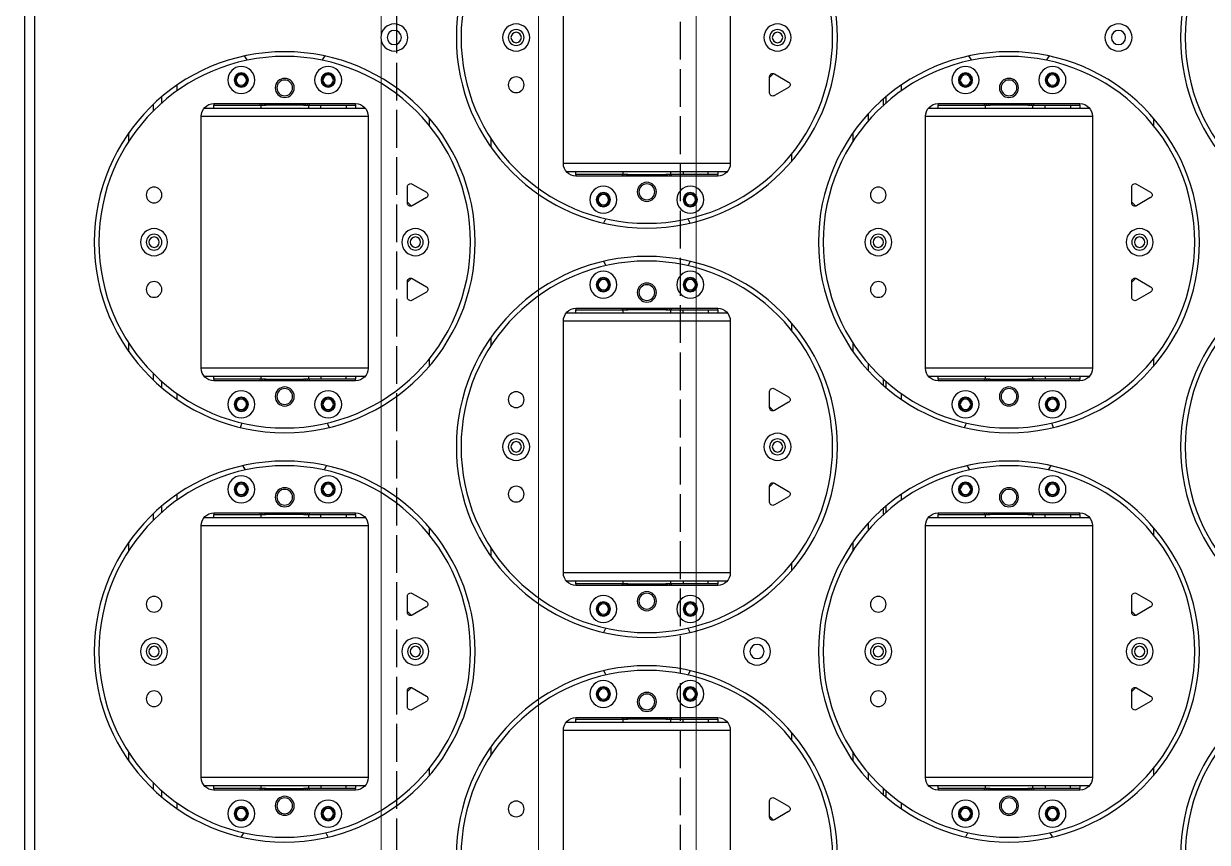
# Model space of a CAD drawing. Header units: millimetres. Extents: x 845401 to 948039, y 511594 to 550263.
# Drawn here: x 915804.7 to 916180.6, y 531491.1 to 531751.1 of the extents above; entities that cross this region are included whole.
import ezdxf

# ---------------------------------------------------------------- set-up
doc = ezdxf.new("R2010")
doc.units = ezdxf.units.MM
doc.linetypes.add('ACAD_ISO02W100', pattern=[15, 12, -3])
doc.linetypes.add('CENTER', pattern=[0])
doc.layers.add('00', color=7, linetype='Continuous')
doc.layers.add('虚线', color=4, linetype='ACAD_ISO02W100')
for name, color, linetype, lineweight in [('A-剖-0.10mm.......SECT-L01', 255, 'Continuous', 18), ('中心线', 1, 'CENTER', 9), ('物流设备', 7, 'Continuous', 5)]:
    doc.layers.add(name, color=color, linetype=linetype, lineweight=lineweight)

# ---------------------------------------------------------------- blocks, each defined once
blk = doc.blocks.new('1260包胶摆轮')
at = {"color": 7, "linetype": 'Continuous', "lineweight": 25}
for p, q in [((4841951.88, 879143.09), (4841951.88, 877890.51)), ((4841954.98, 879143.7), (4841954.98, 877889.9)), ((4842122.88, 879011.8), (4842122.88, 878931.8)), ((4842175.88, 878931.8), (4842175.88, 879011.8)), ((4842188.38, 878959.05), (4842189.64, 878960.36)), ((4842194.38, 878957.66), (4842189.88, 878960.26)), ((4842188.38, 878959.4), (4842188.38, 878954.2)), ((4841995.39, 878953.05), (4841995.39, 878951.07)), ((4842189.88, 878953.33), (4842194.38, 878955.93)), ((4842225.38, 878953.05), (4842225.38, 878951.07)), ((4842008.76, 878949.3), (4842060.01, 878949.3)), ((4842056.88, 878950.8), (4842011.88, 878950.8)), ((4842011.88, 878950.3), (4842011.88, 878950.8)), ((4842026.63, 878950.3), (4842011.88, 878950.3)), ((4842011.88, 878950.3), (4842011.88, 878949.3)), ((4842026.63, 878950.8), (4842026.63, 878950.3)), ((4842027.22, 878950.3), (4842026.63, 878950.3)), ((4842026.88, 878950.3), (4842026.88, 878949.3)), ((4842027.8, 878950.3), (4842027.22, 878950.3)), ((4842028.38, 878950.3), (4842027.8, 878950.3)), ((4842028.38, 878950.8), (4842028.38, 878950.3)), ((4842028.38, 878950.3), (4842040.38, 878950.3)), ((4842040.38, 878950.3), (4842040.38, 878950.8)), ((4842040.97, 878950.3), (4842040.38, 878950.3)), ((4842041.55, 878950.3), (4842040.97, 878950.3)), ((4842042.13, 878950.3), (4842041.55, 878950.3)), ((4842041.88, 878949.3), (4842041.88, 878950.3)), ((4842042.13, 878950.3), (4842042.13, 878950.8)), ((4842056.88, 878950.3), (4842042.13, 878950.3)), ((4842045.88, 878949.3), (4842045.88, 878950.3)), ((4842053.88, 878950.3), (4842053.88, 878949.3)), ((4842056.88, 878950.8), (4842056.88, 878950.3)), ((4842056.88, 878949.3), (4842056.88, 878950.3)), ((4842224.38, 878950.17), (4842224.38, 878952.19)), ((4842238.76, 878949.3), (4842264.38, 878949.3)), ((4842286.88, 878950.8), (4842241.88, 878950.8)), ((4842286.88, 878950.8), (4842241.88, 878950.8)), ((4842241.88, 878950.3), (4842241.88, 878950.8)), ((4842241.88, 878950.3), (4842241.88, 878950.8)), ((4842256.63, 878950.3), (4842241.88, 878950.3)), ((4842241.88, 878950.3), (4842241.88, 878949.3)), ((4842256.63, 878950.3), (4842241.88, 878950.3)), ((4842241.88, 878950.3), (4842241.88, 878949.3)), ((4842256.63, 878950.8), (4842256.63, 878950.3)), ((4842256.63, 878950.8), (4842256.63, 878950.3)), ((4842257.22, 878950.3), (4842256.63, 878950.3)), ((4842256.88, 878950.3), (4842256.88, 878949.3)), ((4842257.8, 878950.3), (4842257.22, 878950.3)), ((4842258.38, 878950.3), (4842257.8, 878950.3)), ((4842258.38, 878950.8), (4842258.38, 878950.3)), ((4842258.38, 878950.3), (4842264.38, 878950.3)), ((4842264.38, 878950.3), (4842270.38, 878950.3)), ((4842264.38, 878949.3), (4842290, 878949.3)), ((4842270.38, 878950.3), (4842270.38, 878950.8)), ((4842270.97, 878950.3), (4842270.38, 878950.3)), ((4842271.54, 878950.3), (4842270.97, 878950.3)), ((4842272.13, 878950.3), (4842271.54, 878950.3)), ((4842271.88, 878949.3), (4842271.88, 878950.3)), ((4842272.13, 878950.3), (4842272.13, 878950.8)), ((4842272.13, 878950.3), (4842272.13, 878950.8)), ((4842286.88, 878950.3), (4842272.13, 878950.3)), ((4842286.88, 878950.3), (4842272.13, 878950.3)), ((4842275.88, 878949.3), (4842275.88, 878950.3)), ((4842275.88, 878949.3), (4842275.88, 878950.3)), ((4842283.88, 878950.3), (4842283.88, 878949.3)), ((4842283.88, 878950.3), (4842283.88, 878949.3)), ((4842286.88, 878950.8), (4842286.88, 878950.3)), ((4842286.88, 878950.8), (4842286.88, 878950.3)), ((4842286.88, 878949.3), (4842286.88, 878950.3)), ((4842286.88, 878949.3), (4842286.88, 878950.3)), ((4842007.88, 878946.8), (4842007.88, 878866.8)), ((4842060.88, 878866.8), (4842060.88, 878946.8)), ((4842080.38, 878946.09), (4842080.38, 878943.74)), ((4842237.88, 878946.8), (4842237.88, 878866.8)), ((4842237.88, 878946.8), (4842237.88, 878866.8)), ((4842290.88, 878866.8), (4842290.88, 878946.8)), ((4842290.88, 878866.8), (4842290.88, 878946.8)), ((4842310.38, 878946.1), (4842310.38, 878943.75)), ((4841984.88, 878941.58), (4841984.88, 878938.9)), ((4842214.88, 878941.58), (4842214.88, 878938.9)), ((4842099.88, 878937.01), (4842099.88, 878939.69)), ((4842195.38, 878934.85), (4842195.38, 878932.5)), ((4842175.01, 878929.3), (4842123.76, 878929.3)), ((4842126.88, 878929.3), (4842126.88, 878928.3)), ((4842126.88, 878927.8), (4842126.88, 878928.3)), ((4842126.88, 878928.3), (4842141.63, 878928.3)), ((4842126.88, 878927.8), (4842171.88, 878927.8)), ((4842141.63, 878928.3), (4842141.63, 878927.8)), ((4842141.63, 878928.3), (4842142.22, 878928.3)), ((4842141.88, 878929.3), (4842141.88, 878928.3)), ((4842142.22, 878928.3), (4842142.8, 878928.3)), ((4842142.8, 878928.3), (4842143.38, 878928.3)), ((4842155.38, 878928.3), (4842143.38, 878928.3)), ((4842143.38, 878928.3), (4842143.38, 878927.8)), ((4842155.38, 878927.8), (4842155.38, 878928.3)), ((4842155.38, 878928.3), (4842155.97, 878928.3)), ((4842155.97, 878928.3), (4842156.55, 878928.3)), ((4842156.55, 878928.3), (4842157.13, 878928.3)), ((4842156.88, 878928.3), (4842156.88, 878929.3)), ((4842157.13, 878927.8), (4842157.13, 878928.3)), ((4842157.13, 878928.3), (4842171.88, 878928.3)), ((4842160.88, 878929.3), (4842160.88, 878928.3)), ((4842168.88, 878928.3), (4842168.88, 878929.3)), ((4842171.88, 878928.3), (4842171.88, 878929.3)), ((4842171.88, 878928.3), (4842171.88, 878927.8)), ((4842073.38, 878924.4), (4842073.38, 878919.2)), ((4842079.38, 878922.66), (4842074.88, 878925.26)), ((4842303.38, 878924.4), (4842303.38, 878919.2)), ((4842303.38, 878924.4), (4842303.38, 878919.2)), ((4842309.38, 878922.66), (4842304.88, 878925.26)), ((4842309.38, 878922.66), (4842304.88, 878925.26)), ((4842074.64, 878918.23), (4842073.38, 878919.54)), ((4842074.88, 878918.33), (4842079.38, 878920.93)), ((4842304.63, 878918.23), (4842303.38, 878919.54)), ((4842304.63, 878918.23), (4842303.38, 878919.54)), ((4842304.88, 878918.33), (4842309.38, 878920.93)), ((4842304.88, 878918.33), (4842309.38, 878920.93)), ((4842073.38, 878894.05), (4842074.64, 878895.36)), ((4842073.38, 878894.4), (4842073.38, 878889.2)), ((4842079.38, 878892.66), (4842074.88, 878895.26)), ((4842303.38, 878894.06), (4842304.63, 878895.36)), ((4842303.38, 878894.05), (4842304.63, 878895.36)), ((4842303.38, 878894.4), (4842303.38, 878889.2)), ((4842303.38, 878894.4), (4842303.38, 878889.2)), ((4842309.38, 878892.66), (4842304.88, 878895.26)), ((4842309.38, 878892.66), (4842304.88, 878895.26)), ((4842074.88, 878888.33), (4842079.38, 878890.93)), ((4842304.88, 878888.33), (4842309.38, 878890.93)), ((4842304.88, 878888.33), (4842309.38, 878890.93)), ((4842171.88, 878885.8), (4842126.88, 878885.8)), ((4842126.88, 878885.3), (4842126.88, 878885.8)), ((4842141.63, 878885.3), (4842126.88, 878885.3)), ((4842126.88, 878885.3), (4842126.88, 878884.3)), ((4842141.63, 878885.8), (4842141.63, 878885.3)), ((4842142.22, 878885.3), (4842141.63, 878885.3)), ((4842141.88, 878885.3), (4842141.88, 878884.3)), ((4842142.8, 878885.3), (4842142.22, 878885.3)), ((4842143.38, 878885.3), (4842142.8, 878885.3)), ((4842143.38, 878885.8), (4842143.38, 878885.3)), ((4842143.38, 878885.3), (4842155.38, 878885.3)), ((4842155.38, 878885.3), (4842155.38, 878885.8)), ((4842155.97, 878885.3), (4842155.38, 878885.3)), ((4842156.55, 878885.3), (4842155.97, 878885.3)), ((4842157.13, 878885.3), (4842156.55, 878885.3)), ((4842156.88, 878884.3), (4842156.88, 878885.3)), ((4842157.13, 878885.3), (4842157.13, 878885.8)), ((4842171.88, 878885.3), (4842157.13, 878885.3)), ((4842160.88, 878884.3), (4842160.88, 878885.3)), ((4842168.88, 878885.3), (4842168.88, 878884.3)), ((4842171.88, 878885.8), (4842171.88, 878885.3)), ((4842171.88, 878884.3), (4842171.88, 878885.3)), ((4842122.88, 878881.8), (4842122.88, 878801.8)), ((4842123.76, 878884.3), (4842175.01, 878884.3)), ((4842175.88, 878801.8), (4842175.88, 878881.8)), ((4842195.38, 878881.1), (4842195.38, 878878.75)), ((4841984.88, 878874.69), (4841984.88, 878872.01)), ((4842099.88, 878873.9), (4842099.88, 878876.58)), ((4842214.88, 878874.69), (4842214.88, 878872.02)), ((4842080.38, 878869.85), (4842080.38, 878867.5)), ((4842310.38, 878869.85), (4842310.38, 878867.5)), ((4841995.39, 878862.52), (4841995.39, 878860.54)), ((4842060.01, 878864.3), (4842008.76, 878864.3)), ((4842011.88, 878864.3), (4842011.88, 878863.3)), ((4842011.88, 878862.8), (4842011.88, 878863.3)), ((4842011.88, 878863.3), (4842026.63, 878863.3)), ((4842011.88, 878862.8), (4842056.88, 878862.8)), ((4842026.63, 878863.3), (4842026.63, 878862.8)), ((4842026.63, 878863.3), (4842027.22, 878863.3)), ((4842026.88, 878864.3), (4842026.88, 878863.3)), ((4842027.22, 878863.3), (4842027.8, 878863.3)), ((4842027.8, 878863.3), (4842028.38, 878863.3)), ((4842040.38, 878863.3), (4842028.38, 878863.3)), ((4842028.38, 878863.3), (4842028.38, 878862.8)), ((4842040.38, 878862.8), (4842040.38, 878863.3)), ((4842040.38, 878863.3), (4842040.97, 878863.3)), ((4842040.97, 878863.3), (4842041.55, 878863.3)), ((4842041.55, 878863.3), (4842042.13, 878863.3)), ((4842041.88, 878863.3), (4842041.88, 878864.3)), ((4842042.13, 878863.3), (4842056.88, 878863.3)), ((4842042.13, 878862.8), (4842042.13, 878863.3)), ((4842045.88, 878864.3), (4842045.88, 878863.3)), ((4842053.88, 878863.3), (4842053.88, 878864.3)), ((4842056.88, 878863.3), (4842056.88, 878864.3)), ((4842056.88, 878863.3), (4842056.88, 878862.8)), ((4842224.38, 878861.41), (4842224.38, 878863.42)), ((4842225.38, 878862.52), (4842225.38, 878860.55)), ((4842264.38, 878864.3), (4842238.76, 878864.3)), ((4842241.88, 878864.3), (4842241.88, 878863.3)), ((4842241.88, 878864.3), (4842241.88, 878863.3)), ((4842241.88, 878862.8), (4842241.88, 878863.3)), ((4842241.88, 878863.3), (4842256.63, 878863.3)), ((4842241.88, 878862.8), (4842241.88, 878863.3)), ((4842241.88, 878863.3), (4842256.63, 878863.3)), ((4842241.88, 878862.8), (4842286.88, 878862.8)), ((4842241.88, 878862.8), (4842286.88, 878862.8)), ((4842256.63, 878863.3), (4842256.63, 878862.8)), ((4842256.63, 878863.3), (4842256.63, 878862.8)), ((4842256.63, 878863.3), (4842257.22, 878863.3)), ((4842256.88, 878864.3), (4842256.88, 878863.3)), ((4842257.22, 878863.3), (4842257.8, 878863.3)), ((4842257.8, 878863.3), (4842258.38, 878863.3)), ((4842264.38, 878863.3), (4842258.38, 878863.3)), ((4842258.38, 878863.3), (4842258.38, 878862.8)), ((4842290, 878864.3), (4842264.38, 878864.3)), ((4842270.38, 878863.3), (4842264.38, 878863.3)), ((4842270.38, 878862.8), (4842270.38, 878863.3)), ((4842270.38, 878863.3), (4842270.97, 878863.3)), ((4842270.97, 878863.3), (4842271.54, 878863.3)), ((4842271.54, 878863.3), (4842272.13, 878863.3)), ((4842271.88, 878863.3), (4842271.88, 878864.3)), ((4842272.13, 878862.8), (4842272.13, 878863.3)), ((4842272.13, 878863.3), (4842286.88, 878863.3)), ((4842272.13, 878863.3), (4842286.88, 878863.3)), ((4842272.13, 878862.8), (4842272.13, 878863.3)), ((4842275.88, 878864.3), (4842275.88, 878863.3)), ((4842275.88, 878864.3), (4842275.88, 878863.3)), ((4842283.88, 878863.3), (4842283.88, 878864.3)), ((4842283.88, 878863.3), (4842283.88, 878864.3)), ((4842286.88, 878863.3), (4842286.88, 878864.3)), ((4842286.88, 878863.3), (4842286.88, 878864.3)), ((4842286.88, 878863.3), (4842286.88, 878862.8)), ((4842286.88, 878863.3), (4842286.88, 878862.8)), ((4842188.38, 878859.4), (4842188.38, 878854.2)), ((4842194.38, 878857.66), (4842189.88, 878860.26)), ((4842189.88, 878853.33), (4842194.38, 878855.93)), ((4842189.64, 878853.23), (4842188.38, 878854.54)), ((4842188.38, 878829.05), (4842189.64, 878830.36)), ((4842188.38, 878829.4), (4842188.38, 878824.2)), ((4842194.38, 878827.66), (4842189.88, 878830.26)), ((4842189.88, 878823.33), (4842194.38, 878825.93)), ((4841995.39, 878823.05), (4841995.39, 878821.07)), ((4842224.38, 878820.17), (4842224.38, 878822.19)), ((4842225.38, 878823.05), (4842225.38, 878821.07)), ((4842008.76, 878819.3), (4842060.01, 878819.3)), ((4842056.88, 878820.8), (4842011.88, 878820.8)), ((4842011.88, 878820.3), (4842011.88, 878820.8)), ((4842026.63, 878820.3), (4842011.88, 878820.3)), ((4842011.88, 878820.3), (4842011.88, 878819.3)), ((4842026.63, 878820.8), (4842026.63, 878820.3)), ((4842027.22, 878820.3), (4842026.63, 878820.3)), ((4842026.88, 878820.3), (4842026.88, 878819.3)), ((4842027.8, 878820.3), (4842027.22, 878820.3)), ((4842028.38, 878820.3), (4842027.8, 878820.3)), ((4842028.38, 878820.8), (4842028.38, 878820.3)), ((4842028.38, 878820.3), (4842040.38, 878820.3)), ((4842040.38, 878820.3), (4842040.38, 878820.8)), ((4842040.97, 878820.3), (4842040.38, 878820.3)), ((4842041.55, 878820.3), (4842040.97, 878820.3)), ((4842042.13, 878820.3), (4842041.55, 878820.3)), ((4842041.88, 878819.3), (4842041.88, 878820.3)), ((4842042.13, 878820.3), (4842042.13, 878820.8)), ((4842056.88, 878820.3), (4842042.13, 878820.3)), ((4842045.88, 878819.3), (4842045.88, 878820.3)), ((4842053.88, 878820.3), (4842053.88, 878819.3)), ((4842056.88, 878820.8), (4842056.88, 878820.3)), ((4842056.88, 878819.3), (4842056.88, 878820.3)), ((4842238.76, 878819.3), (4842290.01, 878819.3)), ((4842286.88, 878820.8), (4842241.88, 878820.8)), ((4842241.88, 878820.3), (4842241.88, 878820.8)), ((4842256.63, 878820.3), (4842241.88, 878820.3)), ((4842241.88, 878820.3), (4842241.88, 878819.3)), ((4842256.63, 878820.8), (4842256.63, 878820.3)), ((4842257.22, 878820.3), (4842256.63, 878820.3)), ((4842256.88, 878820.3), (4842256.88, 878819.3)), ((4842257.8, 878820.3), (4842257.22, 878820.3)), ((4842258.38, 878820.3), (4842257.8, 878820.3)), ((4842258.38, 878820.8), (4842258.38, 878820.3)), ((4842258.38, 878820.3), (4842270.38, 878820.3)), ((4842270.38, 878820.3), (4842270.38, 878820.8)), ((4842270.97, 878820.3), (4842270.38, 878820.3)), ((4842271.55, 878820.3), (4842270.97, 878820.3)), ((4842272.13, 878820.3), (4842271.55, 878820.3)), ((4842271.88, 878819.3), (4842271.88, 878820.3)), ((4842272.13, 878820.3), (4842272.13, 878820.8)), ((4842286.88, 878820.3), (4842272.13, 878820.3)), ((4842275.88, 878819.3), (4842275.88, 878820.3)), ((4842283.88, 878820.3), (4842283.88, 878819.3)), ((4842286.88, 878820.8), (4842286.88, 878820.3)), ((4842286.88, 878819.3), (4842286.88, 878820.3)), ((4842007.88, 878816.8), (4842007.88, 878736.8)), ((4842060.88, 878736.8), (4842060.88, 878816.8)), ((4842080.38, 878816.09), (4842080.38, 878813.74)), ((4842237.88, 878816.8), (4842237.88, 878736.8)), ((4842290.88, 878736.8), (4842290.88, 878816.8)), ((4842310.38, 878816.1), (4842310.38, 878813.75)), ((4841984.88, 878811.58), (4841984.88, 878808.9)), ((4842214.88, 878811.58), (4842214.88, 878808.9)), ((4842099.88, 878807.01), (4842099.88, 878809.69)), ((4842195.38, 878804.85), (4842195.38, 878802.5)), ((4842175.01, 878799.3), (4842123.76, 878799.3)), ((4842126.88, 878799.3), (4842126.88, 878798.3)), ((4842141.88, 878799.3), (4842141.88, 878798.3)), ((4842156.88, 878798.3), (4842156.88, 878799.3)), ((4842160.88, 878799.3), (4842160.88, 878798.3)), ((4842168.88, 878798.3), (4842168.88, 878799.3)), ((4842171.88, 878798.3), (4842171.88, 878799.3)), ((4842079.38, 878792.66), (4842074.88, 878795.26)), ((4842126.88, 878797.8), (4842126.88, 878798.3)), ((4842126.88, 878798.3), (4842141.63, 878798.3)), ((4842126.88, 878797.8), (4842171.88, 878797.8)), ((4842141.63, 878798.3), (4842141.63, 878797.8)), ((4842141.63, 878798.3), (4842142.22, 878798.3)), ((4842142.22, 878798.3), (4842142.8, 878798.3)), ((4842142.8, 878798.3), (4842143.38, 878798.3)), ((4842155.38, 878798.3), (4842143.38, 878798.3)), ((4842143.38, 878798.3), (4842143.38, 878797.8)), ((4842155.38, 878797.8), (4842155.38, 878798.3)), ((4842155.38, 878798.3), (4842155.97, 878798.3)), ((4842155.97, 878798.3), (4842156.55, 878798.3)), ((4842156.55, 878798.3), (4842157.13, 878798.3)), ((4842157.13, 878798.3), (4842171.88, 878798.3)), ((4842157.13, 878797.8), (4842157.13, 878798.3)), ((4842171.88, 878798.3), (4842171.88, 878797.8)), ((4842309.38, 878792.66), (4842304.88, 878795.26)), ((4842073.38, 878794.4), (4842073.38, 878789.2)), ((4842074.88, 878788.33), (4842079.38, 878790.93)), ((4842303.38, 878794.4), (4842303.38, 878789.2)), ((4842304.88, 878788.33), (4842309.38, 878790.93)), ((4842074.64, 878788.23), (4842073.38, 878789.54)), ((4842304.64, 878788.23), (4842303.38, 878789.54)), ((4842073.38, 878764.05), (4842074.64, 878765.36)), ((4842079.38, 878762.66), (4842074.88, 878765.26)), ((4842303.38, 878764.05), (4842304.64, 878765.36)), ((4842309.38, 878762.66), (4842304.88, 878765.26)), ((4842073.38, 878764.4), (4842073.38, 878759.2)), ((4842074.88, 878758.33), (4842079.38, 878760.93)), ((4842303.38, 878764.4), (4842303.38, 878759.2)), ((4842304.88, 878758.33), (4842309.38, 878760.93)), ((4842123.76, 878754.3), (4842175.01, 878754.3)), ((4842171.88, 878755.8), (4842126.88, 878755.8)), ((4842126.88, 878755.3), (4842126.88, 878755.8)), ((4842141.63, 878755.3), (4842126.88, 878755.3)), ((4842126.88, 878755.3), (4842126.88, 878754.3)), ((4842141.63, 878755.8), (4842141.63, 878755.3)), ((4842142.22, 878755.3), (4842141.63, 878755.3)), ((4842141.88, 878755.3), (4842141.88, 878754.3)), ((4842142.8, 878755.3), (4842142.22, 878755.3)), ((4842143.38, 878755.3), (4842142.8, 878755.3)), ((4842143.38, 878755.8), (4842143.38, 878755.3)), ((4842143.38, 878755.3), (4842155.38, 878755.3)), ((4842155.38, 878755.3), (4842155.38, 878755.8)), ((4842155.97, 878755.3), (4842155.38, 878755.3)), ((4842156.55, 878755.3), (4842155.97, 878755.3)), ((4842157.13, 878755.3), (4842156.55, 878755.3)), ((4842156.88, 878754.3), (4842156.88, 878755.3)), ((4842157.13, 878755.3), (4842157.13, 878755.8)), ((4842171.88, 878755.3), (4842157.13, 878755.3)), ((4842160.88, 878754.3), (4842160.88, 878755.3)), ((4842168.88, 878755.3), (4842168.88, 878754.3)), ((4842171.88, 878755.8), (4842171.88, 878755.3)), ((4842171.88, 878754.3), (4842171.88, 878755.3)), ((4842122.88, 878751.8), (4842122.88, 878671.8)), ((4842175.88, 878671.8), (4842175.88, 878751.8)), ((4842195.38, 878751.1), (4842195.38, 878748.75)), ((4842099.88, 878743.9), (4842099.88, 878746.58)), ((4841984.88, 878744.69), (4841984.88, 878742.01)), ((4842214.88, 878744.7), (4842214.88, 878742.02)), ((4842080.38, 878739.85), (4842080.38, 878737.5)), ((4842310.38, 878739.85), (4842310.38, 878737.5)), ((4841995.39, 878732.52), (4841995.39, 878730.54)), ((4842060.01, 878734.3), (4842008.76, 878734.3)), ((4842011.88, 878734.3), (4842011.88, 878733.3)), ((4842011.88, 878733.3), (4842026.63, 878733.3)), ((4842011.88, 878732.8), (4842011.88, 878733.3)), ((4842011.88, 878732.8), (4842056.88, 878732.8)), ((4842026.63, 878733.3), (4842026.63, 878732.8)), ((4842026.63, 878733.3), (4842027.22, 878733.3)), ((4842026.88, 878734.3), (4842026.88, 878733.3)), ((4842027.22, 878733.3), (4842027.8, 878733.3)), ((4842027.8, 878733.3), (4842028.38, 878733.3)), ((4842040.38, 878733.3), (4842028.38, 878733.3)), ((4842028.38, 878733.3), (4842028.38, 878732.8)), ((4842040.38, 878732.8), (4842040.38, 878733.3)), ((4842040.38, 878733.3), (4842040.97, 878733.3)), ((4842040.97, 878733.3), (4842041.55, 878733.3)), ((4842041.55, 878733.3), (4842042.13, 878733.3)), ((4842041.88, 878733.3), (4842041.88, 878734.3)), ((4842042.13, 878733.3), (4842056.88, 878733.3)), ((4842042.13, 878732.8), (4842042.13, 878733.3)), ((4842045.88, 878734.3), (4842045.88, 878733.3)), ((4842053.88, 878733.3), (4842053.88, 878734.3)), ((4842056.88, 878733.3), (4842056.88, 878734.3)), ((4842056.88, 878733.3), (4842056.88, 878732.8)), ((4842224.38, 878731.41), (4842224.38, 878733.43)), ((4842225.38, 878732.53), (4842225.38, 878730.55)), ((4842290.01, 878734.3), (4842238.76, 878734.3)), ((4842241.88, 878734.3), (4842241.88, 878733.3)), ((4842241.88, 878733.3), (4842256.63, 878733.3)), ((4842241.88, 878732.8), (4842241.88, 878733.3)), ((4842241.88, 878732.8), (4842286.88, 878732.8)), ((4842256.63, 878733.3), (4842256.63, 878732.8)), ((4842256.63, 878733.3), (4842257.22, 878733.3)), ((4842256.88, 878734.3), (4842256.88, 878733.3)), ((4842257.22, 878733.3), (4842257.8, 878733.3)), ((4842257.8, 878733.3), (4842258.38, 878733.3)), ((4842270.38, 878733.3), (4842258.38, 878733.3)), ((4842258.38, 878733.3), (4842258.38, 878732.8)), ((4842270.38, 878732.8), (4842270.38, 878733.3)), ((4842270.38, 878733.3), (4842270.97, 878733.3)), ((4842270.97, 878733.3), (4842271.55, 878733.3)), ((4842271.55, 878733.3), (4842272.13, 878733.3)), ((4842271.88, 878733.3), (4842271.88, 878734.3)), ((4842272.13, 878733.3), (4842286.88, 878733.3)), ((4842272.13, 878732.8), (4842272.13, 878733.3)), ((4842275.88, 878734.3), (4842275.88, 878733.3)), ((4842283.88, 878733.3), (4842283.88, 878734.3)), ((4842286.88, 878733.3), (4842286.88, 878734.3)), ((4842286.88, 878733.3), (4842286.88, 878732.8)), ((4842188.38, 878729.4), (4842188.38, 878724.2)), ((4842194.38, 878727.66), (4842189.88, 878730.26)), ((4842189.64, 878723.23), (4842188.38, 878724.54)), ((4842189.88, 878723.33), (4842194.38, 878725.93))]:
    blk.add_line(p, q, dxfattribs=at)
at = {"color": 8, "linetype": 'Continuous', "lineweight": 25}
for p, q in [((4842000.12, 878954.83), (4842000.12, 878956.66)), ((4842230.12, 878954.83), (4842230.12, 878956.66)), ((4841992.65, 878948.5), (4841992.65, 878950.6)), ((4842027.22, 878950.8), (4842027.22, 878950.3)), ((4842027.8, 878950.3), (4842027.8, 878950.8)), ((4842040.97, 878950.8), (4842040.97, 878950.3)), ((4842041.55, 878950.3), (4842041.55, 878950.8)), ((4842257.22, 878950.8), (4842257.22, 878950.3)), ((4842257.8, 878950.3), (4842257.8, 878950.8)), ((4842270.97, 878950.8), (4842270.97, 878950.3)), ((4842271.54, 878950.3), (4842271.54, 878950.8)), ((4842060.88, 878946.8), (4842007.88, 878946.8)), ((4842219.65, 878945.27), (4842219.65, 878947.53)), ((4842290.88, 878946.8), (4842237.88, 878946.8)), ((4842290.88, 878946.8), (4842237.88, 878946.8)), ((4842122.88, 878931.8), (4842175.88, 878931.8)), ((4842142.22, 878928.3), (4842142.22, 878927.8)), ((4842142.8, 878927.8), (4842142.8, 878928.3)), ((4842155.97, 878928.3), (4842155.97, 878927.8)), ((4842156.55, 878927.8), (4842156.55, 878928.3)), ((4842142.22, 878885.8), (4842142.22, 878885.3)), ((4842142.8, 878885.3), (4842142.8, 878885.8)), ((4842155.97, 878885.8), (4842155.97, 878885.3)), ((4842156.55, 878885.3), (4842156.55, 878885.8)), ((4842175.88, 878881.8), (4842122.88, 878881.8)), ((4842007.88, 878866.8), (4842060.88, 878866.8)), ((4842219.65, 878866.07), (4842219.65, 878868.33)), ((4842237.88, 878866.8), (4842290.88, 878866.8)), ((4842237.88, 878866.8), (4842290.88, 878866.8)), ((4841992.65, 878863), (4841992.65, 878865.09)), ((4842027.22, 878863.3), (4842027.22, 878862.8)), ((4842027.8, 878862.8), (4842027.8, 878863.3)), ((4842040.97, 878863.3), (4842040.97, 878862.8)), ((4842041.55, 878862.8), (4842041.55, 878863.3)), ((4842257.22, 878863.3), (4842257.22, 878862.8)), ((4842257.8, 878862.8), (4842257.8, 878863.3)), ((4842270.97, 878863.3), (4842270.97, 878862.8)), ((4842271.54, 878862.8), (4842271.54, 878863.3)), ((4842000.12, 878856.93), (4842000.12, 878858.76)), ((4842230.12, 878856.94), (4842230.12, 878858.76)), ((4842000.12, 878824.83), (4842000.12, 878826.66)), ((4842230.12, 878824.83), (4842230.12, 878826.66)), ((4841992.65, 878818.5), (4841992.65, 878820.6)), ((4842027.22, 878820.8), (4842027.22, 878820.3)), ((4842027.8, 878820.3), (4842027.8, 878820.8)), ((4842040.97, 878820.8), (4842040.97, 878820.3)), ((4842041.55, 878820.3), (4842041.55, 878820.8)), ((4842219.65, 878815.26), (4842219.65, 878817.53)), ((4842257.22, 878820.8), (4842257.22, 878820.3)), ((4842257.8, 878820.3), (4842257.8, 878820.8)), ((4842270.97, 878820.8), (4842270.97, 878820.3)), ((4842271.55, 878820.3), (4842271.55, 878820.8)), ((4842060.88, 878816.8), (4842007.88, 878816.8)), ((4842290.88, 878816.8), (4842237.88, 878816.8)), ((4842122.88, 878801.8), (4842175.88, 878801.8)), ((4842142.22, 878798.3), (4842142.22, 878797.8)), ((4842142.8, 878797.8), (4842142.8, 878798.3)), ((4842155.97, 878798.3), (4842155.97, 878797.8)), ((4842156.55, 878797.8), (4842156.55, 878798.3)), ((4842142.22, 878755.8), (4842142.22, 878755.3)), ((4842142.8, 878755.3), (4842142.8, 878755.8)), ((4842155.97, 878755.8), (4842155.97, 878755.3)), ((4842156.55, 878755.3), (4842156.55, 878755.8)), ((4842175.88, 878751.8), (4842122.88, 878751.8)), ((4842219.65, 878736.07), (4842219.65, 878738.33)), ((4841992.65, 878733), (4841992.65, 878735.09)), ((4842007.88, 878736.8), (4842060.88, 878736.8)), ((4842237.88, 878736.8), (4842290.88, 878736.8)), ((4842027.22, 878733.3), (4842027.22, 878732.8)), ((4842027.8, 878732.8), (4842027.8, 878733.3)), ((4842040.97, 878733.3), (4842040.97, 878732.8)), ((4842041.55, 878732.8), (4842041.55, 878733.3)), ((4842257.22, 878733.3), (4842257.22, 878732.8)), ((4842257.8, 878732.8), (4842257.8, 878733.3)), ((4842270.97, 878733.3), (4842270.97, 878732.8)), ((4842271.55, 878732.8), (4842271.55, 878733.3)), ((4842000.12, 878726.93), (4842000.12, 878728.76)), ((4842230.12, 878726.94), (4842230.12, 878728.77))]:
    blk.add_line(p, q, dxfattribs=at)
at = {"color": 7, "linetype": 'Continuous', "lineweight": 25, "flags": 128}
for points in [[(4842020.67, 878965.72), (4842020.7, 878965.66), (4842021.37, 878964.34)], [(4842047.4, 878964.34), (4842048.07, 878965.66), (4842048.1, 878965.72)], [(4842250.67, 878965.72), (4842250.69, 878965.66), (4842251.36, 878964.34)], [(4842277.4, 878964.34), (4842278.07, 878965.66), (4842278.1, 878965.72)], [(4842136.37, 878914.25), (4842136.21, 878913.96), (4842135.67, 878912.87)], [(4842163.1, 878912.87), (4842162.56, 878913.96), (4842162.4, 878914.25)], [(4842135.67, 878900.72), (4842135.7, 878900.66), (4842136.37, 878899.34)], [(4842162.4, 878899.34), (4842163.07, 878900.66), (4842163.1, 878900.72)], [(4842021.91, 878849.13), (4842021.21, 878847.96), (4842021.1, 878847.77)], [(4842047.66, 878847.77), (4842047.56, 878847.96), (4842046.86, 878849.13)], [(4842251.91, 878849.13), (4842251.2, 878847.96), (4842251.1, 878847.77)], [(4842277.66, 878847.77), (4842277.56, 878847.96), (4842276.85, 878849.13)], [(4842020.3, 878835.64), (4842020.7, 878834.66), (4842020.9, 878834.24)], [(4842047.87, 878834.24), (4842048.07, 878834.66), (4842048.47, 878835.64)], [(4842250.3, 878835.64), (4842250.69, 878834.66), (4842250.89, 878834.23)], [(4842277.87, 878834.24), (4842278.07, 878834.66), (4842278.46, 878835.64)], [(4842136.37, 878784.25), (4842136.21, 878783.96), (4842135.67, 878782.87)], [(4842163.1, 878782.87), (4842162.56, 878783.96), (4842162.4, 878784.25)], [(4842135.67, 878770.72), (4842135.7, 878770.66), (4842136.37, 878769.34)], [(4842162.4, 878769.34), (4842163.07, 878770.66), (4842163.1, 878770.72)], [(4842022.54, 878719), (4842022.45, 878718.89), (4842021.61, 878717.66)], [(4842047.16, 878717.66), (4842046.31, 878718.89), (4842046.23, 878719)], [(4842252.53, 878719), (4842252.45, 878718.89), (4842251.61, 878717.66)], [(4842277.15, 878717.66), (4842276.31, 878718.89), (4842276.23, 878719)]]:
    blk.add_lwpolyline(points, dxfattribs=at)
at = {"color": 7, "linetype": 'Continuous', "lineweight": 25}
for centre, radius in [((4842149.38, 878971.8), 60.5), ((4842379.38, 878971.8), 60.5), ((4842149.38, 878971.8), 59), ((4842379.38, 878971.8), 59), ((4842034.38, 878906.8), 60.5), ((4842034.38, 878906.8), 59), ((4842264.38, 878906.8), 60.5), ((4842264.38, 878906.8), 59), ((4842264.38, 878906.8), 59), ((4842020.58, 878958.3), 4.3), ((4842020.58, 878958.3), 2.25), ((4842020.58, 878958.3), 2.03), ((4842048.18, 878958.3), 4.3), ((4842048.18, 878958.3), 2.25), ((4842048.18, 878958.3), 2.03), ((4842250.58, 878958.3), 4.3), ((4842250.58, 878958.3), 4.3), ((4842250.58, 878958.3), 2.25), ((4842250.58, 878958.3), 2.25), ((4842250.58, 878958.3), 2.03), ((4842250.58, 878958.3), 2.03), ((4842278.18, 878958.3), 4.3), ((4842278.18, 878958.3), 4.3), ((4842278.18, 878958.3), 2.25), ((4842278.18, 878958.3), 2.25), ((4842278.18, 878958.3), 2.03), ((4842278.18, 878958.3), 2.03), ((4842020.58, 878958.3), 1.65), ((4842034.38, 878955.8), 3.02), ((4842034.38, 878955.8), 2.5), ((4842048.18, 878958.3), 1.65), ((4842107.88, 878956.8), 2.5), ((4842250.58, 878958.3), 1.65), ((4842250.58, 878958.3), 1.65), ((4842264.38, 878955.8), 3.02), ((4842264.38, 878955.8), 3.03), ((4842264.38, 878955.8), 2.5), ((4842264.38, 878955.8), 2.5), ((4842278.18, 878958.3), 1.65), ((4842278.18, 878958.3), 1.65), ((4841992.88, 878921.8), 2.5), ((4842135.58, 878920.3), 4.3), ((4842135.58, 878920.3), 2.25), ((4842149.38, 878922.8), 3.03), ((4842149.38, 878922.8), 2.5), ((4842163.18, 878920.3), 4.3), ((4842163.18, 878920.3), 2.25), ((4842222.88, 878921.8), 2.5), ((4842222.88, 878921.8), 2.5), ((4842135.58, 878920.3), 2.03), ((4842135.58, 878920.3), 1.65), ((4842163.18, 878920.3), 2.03), ((4842163.18, 878920.3), 1.65), ((4841992.88, 878906.8), 4.3), ((4841992.88, 878906.8), 2.5), ((4841992.88, 878906.8), 1.65), ((4842075.88, 878906.8), 4.3), ((4842075.88, 878906.8), 2.5), ((4842075.88, 878906.8), 1.65), ((4842184.38, 878906.8), 4.3), ((4842184.38, 878906.8), 2.25), ((4842222.88, 878906.8), 4.3), ((4842222.88, 878906.8), 4.3), ((4842222.88, 878906.8), 2.5), ((4842222.88, 878906.8), 2.5), ((4842222.88, 878906.8), 1.65), ((4842222.88, 878906.8), 1.65), ((4842305.88, 878906.8), 4.3), ((4842305.88, 878906.8), 4.3), ((4842305.88, 878906.8), 2.5), ((4842305.88, 878906.8), 2.5), ((4842305.88, 878906.8), 1.65), ((4842305.88, 878906.8), 1.65), ((4842149.38, 878841.8), 60.5), ((4842149.38, 878841.8), 59), ((4842379.38, 878841.8), 60.5), ((4842379.38, 878841.8), 59), ((4842135.58, 878893.3), 4.3), ((4842163.18, 878893.3), 4.3), ((4841992.88, 878891.8), 2.5), ((4842135.58, 878893.3), 2.25), ((4842135.58, 878893.3), 2.02), ((4842135.58, 878893.3), 1.65), ((4842149.38, 878890.8), 3.03), ((4842149.38, 878890.8), 2.5), ((4842163.18, 878893.3), 2.25), ((4842163.18, 878893.3), 2.02), ((4842163.18, 878893.3), 1.65), ((4842222.88, 878891.8), 2.5), ((4842222.88, 878891.8), 2.5), ((4842020.58, 878855.3), 4.3), ((4842034.38, 878857.8), 3.03), ((4842034.38, 878857.8), 2.5), ((4842048.18, 878855.3), 4.3), ((4842107.88, 878856.8), 2.5), ((4842250.58, 878855.3), 4.3), ((4842250.58, 878855.3), 4.3), ((4842264.38, 878857.8), 3.03), ((4842264.38, 878857.8), 3.03), ((4842264.38, 878857.8), 2.5), ((4842264.38, 878857.8), 2.5), ((4842278.18, 878855.3), 4.3), ((4842278.18, 878855.3), 4.3), ((4842020.58, 878855.3), 2.25), ((4842020.58, 878855.3), 2.02), ((4842020.58, 878855.3), 1.65), ((4842048.18, 878855.3), 2.25), ((4842048.18, 878855.3), 2.02), ((4842048.18, 878855.3), 1.65), ((4842250.58, 878855.3), 2.25), ((4842250.58, 878855.3), 2.25), ((4842250.58, 878855.3), 2.02), ((4842250.58, 878855.3), 2.03), ((4842250.58, 878855.3), 1.65), ((4842250.58, 878855.3), 1.65), ((4842278.18, 878855.3), 2.25), ((4842278.18, 878855.3), 2.25), ((4842278.18, 878855.3), 2.02), ((4842278.18, 878855.3), 2.03), ((4842278.18, 878855.3), 1.65), ((4842278.18, 878855.3), 1.65), ((4842107.88, 878841.8), 4.3), ((4842107.88, 878841.8), 2.5), ((4842190.88, 878841.8), 4.3), ((4842190.88, 878841.8), 2.5), ((4842107.88, 878841.8), 1.65), ((4842190.88, 878841.8), 1.65), ((4842034.38, 878776.8), 60.5), ((4842264.38, 878776.8), 60.5), ((4842034.38, 878776.8), 59), ((4842020.58, 878828.3), 4.3), ((4842048.18, 878828.3), 4.3), ((4842264.38, 878776.8), 59), ((4842250.58, 878828.3), 4.3), ((4842278.18, 878828.3), 4.3), ((4842020.58, 878828.3), 2.25), ((4842020.58, 878828.3), 2.03), ((4842020.58, 878828.3), 1.65), ((4842034.38, 878825.8), 3.03), ((4842048.18, 878828.3), 2.25), ((4842048.18, 878828.3), 2.03), ((4842048.18, 878828.3), 1.65), ((4842107.88, 878826.8), 2.5), ((4842250.58, 878828.3), 2.25), ((4842250.58, 878828.3), 2.02), ((4842250.58, 878828.3), 1.65), ((4842264.38, 878825.8), 3.02), ((4842278.18, 878828.3), 2.25), ((4842278.18, 878828.3), 2.03), ((4842278.18, 878828.3), 1.65), ((4842034.38, 878825.8), 2.5), ((4842264.38, 878825.8), 2.5), ((4842149.38, 878792.8), 3.03), ((4842149.38, 878792.8), 2.5), ((4841992.88, 878791.8), 2.5), ((4842135.58, 878790.3), 4.3), ((4842135.58, 878790.3), 2.25), ((4842135.58, 878790.3), 2.03), ((4842135.58, 878790.3), 1.65), ((4842163.18, 878790.3), 4.3), ((4842163.18, 878790.3), 2.25), ((4842163.18, 878790.3), 2.03), ((4842163.18, 878790.3), 1.65), ((4842222.88, 878791.8), 2.5), ((4841992.88, 878776.8), 4.3), ((4842075.88, 878776.8), 4.3), ((4842222.88, 878776.8), 4.3), ((4842305.88, 878776.8), 4.3), ((4841992.88, 878776.8), 2.5), ((4841992.88, 878776.8), 1.65), ((4842075.88, 878776.8), 2.5), ((4842075.88, 878776.8), 1.65), ((4842222.88, 878776.8), 2.5), ((4842222.88, 878776.8), 1.65), ((4842305.88, 878776.8), 2.5), ((4842305.88, 878776.8), 1.65), ((4842149.38, 878711.8), 60.5), ((4842379.38, 878711.8), 60.5), ((4842149.38, 878711.8), 59), ((4842379.38, 878711.8), 59), ((4842135.58, 878763.3), 4.3), ((4842135.58, 878763.3), 2.25), ((4842135.58, 878763.3), 2.02), ((4842135.58, 878763.3), 1.65), ((4842163.18, 878763.3), 4.3), ((4842163.18, 878763.3), 2.25), ((4842163.18, 878763.3), 2.02), ((4842163.18, 878763.3), 1.65), ((4841992.88, 878761.8), 2.5), ((4842149.38, 878760.8), 3.03), ((4842149.38, 878760.8), 2.5), ((4842222.88, 878761.8), 2.5), ((4842034.38, 878727.8), 3.03), ((4842264.38, 878727.8), 3.03), ((4842020.58, 878725.3), 4.3), ((4842020.58, 878725.3), 2.25), ((4842020.58, 878725.3), 2.02), ((4842034.38, 878727.8), 2.5), ((4842048.18, 878725.3), 4.3), ((4842048.18, 878725.3), 2.25), ((4842048.18, 878725.3), 2.02), ((4842107.88, 878726.8), 2.5), ((4842250.58, 878725.3), 4.3), ((4842250.58, 878725.3), 2.25), ((4842250.58, 878725.3), 2.03), ((4842264.38, 878727.8), 2.5), ((4842278.18, 878725.3), 4.3), ((4842278.18, 878725.3), 2.25), ((4842278.18, 878725.3), 2.03), ((4842020.58, 878725.3), 1.65), ((4842048.18, 878725.3), 1.65), ((4842250.58, 878725.3), 1.65), ((4842278.18, 878725.3), 1.65), ((4842069.17, 878711.8), 4.3), ((4842107.88, 878711.8), 4.3), ((4842190.88, 878711.8), 4.3), ((4842299.17, 878711.8), 4.3), ((4842069.17, 878711.8), 2.25), ((4842107.88, 878711.8), 2.5), ((4842107.88, 878711.8), 1.65), ((4842190.88, 878711.8), 2.5), ((4842190.88, 878711.8), 1.65), ((4842299.17, 878711.8), 2.25)]:
    blk.add_circle(centre, radius, dxfattribs=at)
for centre, radius, start, end in [((4842189.38, 878959.4), 1, 60, 180), ((4842193.88, 878956.8), 1, 300, 60), ((4842189.38, 878954.2), 1, 180, 300), ((4842011.88, 878946.8), 4, 90, 180), ((4842056.88, 878946.8), 4, 0, 90), ((4842241.88, 878946.8), 4, 90, 180), ((4842241.88, 878946.8), 4, 90, 180), ((4842286.88, 878946.8), 4, 0, 90), ((4842286.88, 878946.8), 4, 0, 90), ((4842126.88, 878931.8), 4, 180, 270), ((4842171.88, 878931.8), 4, 270, 0), ((4842074.38, 878924.4), 1, 60, 180), ((4842078.88, 878921.8), 1, 300, 60), ((4842304.38, 878924.4), 1, 60, 180), ((4842304.38, 878924.4), 1, 60, 180), ((4842308.88, 878921.8), 1, 300, 60), ((4842308.88, 878921.8), 1, 300, 60), ((4842074.38, 878919.2), 1, 180, 300), ((4842304.38, 878919.2), 1, 180, 300), ((4842304.38, 878919.2), 1, 180, 300), ((4842074.38, 878894.4), 1, 60, 180), ((4842078.88, 878891.8), 1, 300, 60), ((4842304.38, 878894.4), 1, 60, 180), ((4842304.38, 878894.4), 1, 60, 180), ((4842308.88, 878891.8), 1, 300, 60), ((4842308.88, 878891.8), 1, 300, 60), ((4842074.38, 878889.2), 1, 180, 300), ((4842304.38, 878889.2), 1, 180, 300), ((4842304.38, 878889.2), 1, 180, 300), ((4842126.88, 878881.8), 4, 90, 180), ((4842171.88, 878881.8), 4, 0, 90), ((4842011.88, 878866.8), 4, 180, 270), ((4842056.88, 878866.8), 4, 270, 0), ((4842241.88, 878866.8), 4, 180, 270), ((4842241.88, 878866.8), 4, 180, 270), ((4842286.88, 878866.8), 4, 270, 0), ((4842286.88, 878866.8), 4, 270, 0), ((4842189.38, 878859.4), 1, 60, 180), ((4842193.88, 878856.8), 1, 300, 60), ((4842189.38, 878854.2), 1, 180, 300), ((4842189.38, 878829.4), 1, 60, 180), ((4842193.88, 878826.8), 1, 300, 60), ((4842189.38, 878824.2), 1, 180, 300), ((4842011.88, 878816.8), 4, 90, 180), ((4842056.88, 878816.8), 4, 0, 90), ((4842241.88, 878816.8), 4, 90, 180), ((4842286.88, 878816.8), 4, 0, 90), ((4842126.88, 878801.8), 4, 180, 270), ((4842171.88, 878801.8), 4, 270, 0), ((4842074.38, 878794.4), 1, 60, 180), ((4842304.38, 878794.4), 1, 60, 180), ((4842078.88, 878791.8), 1, 300, 60), ((4842308.88, 878791.8), 1, 300, 60), ((4842074.38, 878789.2), 1, 180, 300), ((4842304.38, 878789.2), 1, 180, 300), ((4842074.38, 878764.4), 1, 60, 180), ((4842304.38, 878764.4), 1, 60, 180), ((4842078.88, 878761.8), 1, 300, 60), ((4842308.88, 878761.8), 1, 300, 60), ((4842074.38, 878759.2), 1, 180, 300), ((4842304.38, 878759.2), 1, 180, 300), ((4842126.88, 878751.8), 4, 90, 180), ((4842171.88, 878751.8), 4, 0, 90), ((4842011.88, 878736.8), 4, 180, 270), ((4842056.88, 878736.8), 4, 270, 0), ((4842241.88, 878736.8), 4, 180, 270), ((4842286.88, 878736.8), 4, 270, 0), ((4842189.38, 878729.4), 1, 60, 180), ((4842193.88, 878726.8), 1, 300, 60), ((4842189.38, 878724.2), 1, 180, 300)]:
    blk.add_arc(centre, radius, start, end, dxfattribs=at)
blk = doc.blocks.new('小盘摆轮加过渡板')
at = {"layer": 'A-剖-0.10mm.......SECT-L01', "color": 4}
for points in [[(735451.26, 342660.57), (734251.26, 342660.57), (734251.26, 341382.62), (735451.26, 341382.62)], [(735451.26, 342650.57), (734251.26, 342650.57), (734251.26, 341390.57), (735451.26, 341390.57)]]:
    blk.add_lwpolyline(points, close=True, dxfattribs=at)
at = {"layer": 'A-剖-0.10mm.......SECT-L01', "color": 1, "xscale": -1, "rotation": 180}
blk.add_blockref('1260包胶摆轮', (-4107700.62, 1220537.36), dxfattribs=at)
blk = doc.blocks.new('*U100542')
at = {"color": 1}
blk.add_lwpolyline([(0, -630), (2831, -630), (2831, 630), (0, 630)], close=True, dxfattribs=at)
at = {"color": 4}
blk.add_lwpolyline([(0, -600), (2831, -600), (2831, 600), (0, 600)], close=True, dxfattribs=at)
for tag, p in [('设备编号', (485.24, 55.29)), ('设备高度', (489.75, -155.56))]:
    blk.add_attdef(tag, p, '', height=100)
at = {"flags": 1}
blk.add_attdef('设备类型', (16574.65, -37.08), '', height=100, dxfattribs=at)
blk = doc.blocks.new('C线')
blk.add_blockref('小盘摆轮加过渡板', (263423.7, 128758.97, -3.59))
at = {"layer": '物流设备', "color": 0, "xscale": -1}
blk.add_blockref('*U100542', (997674.96, 470779.53, 25.38), dxfattribs=at)
blk = doc.blocks.new('G$C42BA1229')
for p, q in [((0, 140), (1870, 140)), ((1870, 40), (0, 40))]:
    blk.add_line(p, q)
at = {"layer": '虚线'}
for p, q in [((0, 135), (1870, 135)), ((1870, 45), (0, 45))]:
    blk.add_line(p, q, dxfattribs=at)
blk = doc.blocks.new('A$C43D91BAB')
at = {"layer": '中心线'}
blk.add_line((150.49, 10, 5486.14), (150.49, 1880, 5486.14), dxfattribs=at)
at = {"layer": 'A-剖-0.10mm.......SECT-L01', "rotation": 90}
blk.add_blockref('G$C42BA1229', (240.49, 10, 5486.14), dxfattribs=at)
blk = doc.blocks.new('BC线平台')
at = {"color": 0, "linetype": 'ByBlock'}
blk.add_blockref('A$C43D91BAB', (795129.42, 362955.44, -5485.17), dxfattribs=at)

msp = doc.modelspace()

# ---------------------------------------------------------------- block references
at = {"layer": '00'}
for name, p in [('BC线平台', (120688.34, 168041.31, -0.98)), ('C线', (-81869.83, 61162.22))]:
    msp.add_blockref(name, p, dxfattribs=at)

doc.saveas('drawing.dxf')
